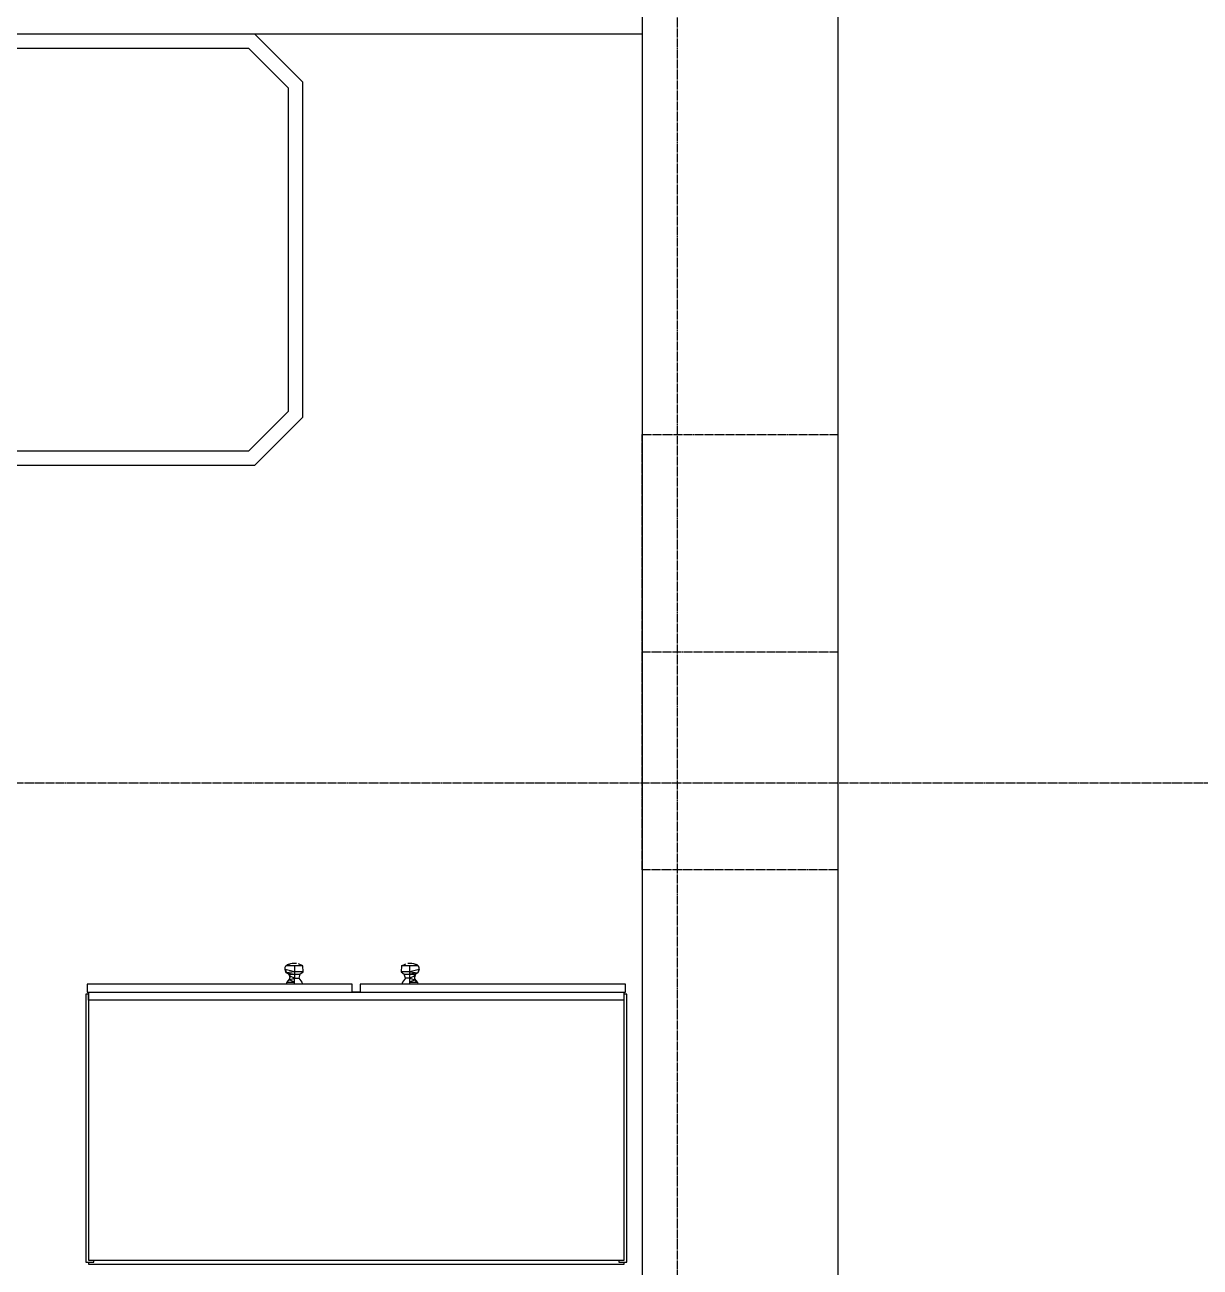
# Model space of a CAD drawing. Header units: millimetres. Extents: x -10810 to 173005, y -5940 to 37270.
# Drawn here: x 24958 to 27660, y 26184 to 29038 of the extents above; entities that cross this region are included whole.
import ezdxf

# ---------------------------------------------------------------- set-up
doc = ezdxf.new("R2010")
doc.units = ezdxf.units.MM
doc.linetypes.add('Штрих-пунктир', pattern=[24, 20, -1.5, 1, -1.5])
for name, color, linetype in [('Мебель', 130, 'Continuous'), ('Окна', 130, 'Continuous'), ('Оси 2', 240, 'Continuous'), ('Стены', 40, 'Continuous')]:
    doc.layers.add(name, color=color, linetype=linetype)

# ---------------------------------------------------------------- blocks, each defined once
blk = doc.blocks.new('K7-7')
for p, q in [((900, 400), (900, 0)), ((0, 0), (900, 0)), ((900, 0), (1300, 0))]:
    blk.add_line(p, q)
for points in [[(900, 400), (900, 1800), (800, 1900), (100, 1900), (0, 1800), (0, 0)], [(870, 30), (870, 1787.5), (787.5, 1870), (112.5, 1870), (30, 1787.5), (30, 0)], [(494.3, 131.2), (461.5, 144.2), (400.3, 171.6), (353.5, 192.6), (313.9, 210.4), (236.7, 240.8), (150, 288.4), (171.7, 317.5), (181.9, 369.1), (212.6, 437.4), (240.1, 498.6), (251.9, 553.8), (278.8, 584.9), (326, 555.1), (376, 541.2), (444.4, 514.5)], [(1300, 0), (1300, 250), (1150, 400), (900, 400)], [(30, 30), (1270, 30)]]:
    blk.add_lwpolyline(points)
blk.add_lwpolyline([(464.4, 532.4), (507.5, 497), (555.4, 477.1), (624.8, 439.5), (709.1, 388.2), (765.7, 344.6), (810.8, 312.5), (831, 300.2), (826.8, 270.5), (796.8, 228.8), (770.8, 170.8), (740.1, 120.2), (690.4, 76.6), (663.8, 32.8), (591, 72.5), (533.7, 107.3), (489.9, 134), (452.8, 156.5), (379.9, 196.2), (299.8, 254.2), (324.9, 280.4), (341.5, 330.3), (380.4, 394.3), (415.2, 451.6), (433.8, 504.9)], close=True)
for points in [[(900, 0), (900, 400, 0.414214)], [(1270, 0), (1270, 30, 0.414214)]]:
    blk.add_lwpolyline(points, format="xyb")
blk = doc.blocks.new('ms_25')
for p, q in [((0, 0), (1231.29702, 0)), ((0, -4.40765), (0, 0)), ((1231.29702, 0), (1231.29702, -4.40765)), ((-6.15644, -620.18013), (-6.15644, -4.40765)), ((-6.15644, -4.40765), (12.31241, -4.40765)), ((0, -625.00882), (0, -9.23681)), ((0, -9.23681), (1231.29702, -9.23681)), ((12.31241, -4.40765), (12.31241, -9.23681)), ((1218.98413, -4.40765), (1237.45298, -4.40765)), ((1218.98413, -9.23681), (1218.98413, -4.40765)), ((1231.29702, -9.23681), (1231.29702, -625.00882)), ((1237.45298, -4.40765), (1237.45298, -620.18013)), ((0, -620.18013), (-6.15644, -620.18013)), ((-3.07798, -643.48197), (-3.07798, -625.00882)), ((-3.07798, -625.00882), (1234.375, -625.00882)), ((1231.29702, -606.53567), (0, -606.53567)), ((0, -606.53567), (0, -625.00882)), ((624.8827, -625.00882), (606.41384, -625.00882)), ((606.41384, -625.00882), (606.41384, -643.48197)), ((624.8827, -643.48197), (624.8827, -625.00882)), ((1237.45298, -620.18013), (1231.29702, -620.18013)), ((1234.375, -625.00882), (1234.375, -643.48197)), ((606.41384, -643.48197), (-3.07798, -643.48197)), ((456.06041, -648.24748), (454.76151, -643.48197)), ((461.67374, -653.19586), (456.06041, -648.24748)), ((456.06041, -648.24748), (473.37103, -648.24748)), ((462.23021, -655.81989), (456.06041, -648.24748)), ((473.37103, -648.24748), (461.67374, -653.19586)), ((461.67374, -653.19586), (473.37103, -657.2032)), ((463.44519, -661.54742), (461.67374, -653.19586)), ((473.37103, -643.48197), (473.37103, -657.2032)), ((483.3827, -657.2032), (490.67974, -648.24748)), ((490.67974, -648.24748), (491.97865, -643.48197)), ((1234.375, -643.48197), (624.8827, -643.48197)), ((721.46654, -648.24748), (720.17002, -643.48197)), ((728.76549, -657.2032), (721.46654, -648.24748)), ((738.77716, -643.48197), (738.77716, -685.84633)), ((750.47445, -653.19586), (738.77716, -648.24748)), ((738.77716, -648.24748), (756.08778, -648.24748)), ((738.77716, -657.2032), (750.47445, -653.19586)), ((748.703, -661.54742), (750.47445, -653.19586)), ((756.08778, -648.24748), (749.91798, -655.81989)), ((750.47445, -653.19586), (756.08778, -648.24748)), ((756.08778, -648.24748), (757.38478, -643.48197)), ((452.04878, -677.29259), (454.86116, -669.71493)), ((473.37103, -671.57078), (452.04878, -677.29259)), ((453.49598, -671.57078), (452.04878, -677.29259)), ((452.04878, -677.29259), (452.3983, -682.28221)), ((452.3983, -682.28221), (453.98998, -685.84633)), ((454.86116, -669.71493), (453.49598, -671.57078)), ((454.86116, -669.71493), (473.37103, -666.65959)), ((454.86116, -669.71493), (460.56461, -666.65959)), ((473.37103, -671.57078), (454.86116, -669.71493)), ((460.56461, -666.65959), (462.87298, -658.84566)), ((462.73422, -666.06069), (460.56461, -666.65959)), ((463.44519, -661.54742), (462.73422, -666.06069)), ((462.73422, -666.06069), (473.37103, -666.65959)), ((473.37103, -657.2032), (463.44519, -661.54742)), ((473.37103, -666.65959), (473.37103, -657.2032)), ((473.37103, -657.2032), (483.3827, -657.2032)), ((473.37103, -671.57078), (473.37103, -666.65959)), ((473.37103, -666.65959), (486.17554, -666.65959)), ((493.24417, -671.57078), (473.37103, -671.57078)), ((473.37103, -685.84633), (473.37103, -671.57078)), ((486.17554, -666.65959), (483.3827, -657.2032)), ((486.17554, -666.65959), (493.24417, -671.57078)), ((493.24417, -671.57078), (492.75017, -685.84633)), ((718.90402, -671.57078), (725.97265, -666.65959)), ((738.77716, -671.57078), (718.90402, -671.57078)), ((719.3985, -685.84633), (718.90402, -671.57078)), ((728.76549, -657.2032), (725.97265, -666.65959)), ((725.97265, -666.65959), (738.77716, -666.65959)), ((738.77716, -657.2032), (728.76549, -657.2032)), ((748.703, -661.54742), (738.77716, -657.2032)), ((738.77716, -666.65959), (749.41397, -666.06069)), ((757.28703, -669.71493), (738.77716, -666.65959)), ((738.77716, -671.57078), (757.28703, -669.71493)), ((760.09941, -677.29259), (738.77716, -671.57078)), ((749.41397, -666.06069), (748.703, -661.54742)), ((751.58215, -666.65959), (749.27521, -658.84662)), ((751.58215, -666.65959), (749.41397, -666.06069)), ((757.28703, -669.71493), (751.58215, -666.65959)), ((760.09941, -677.29259), (757.28703, -669.71493)), ((757.28703, -669.71493), (758.65221, -671.57078)), ((759.74989, -682.28221), (758.15821, -685.84633)), ((758.65221, -671.57078), (760.09941, -677.29259)), ((760.09941, -677.29259), (759.74989, -682.28221)), ((473.37103, -685.84633), (453.98998, -685.84633)), ((453.98998, -685.84633), (456.61306, -688.22169)), ((456.61306, -688.22169), (473.37103, -685.84633)), ((464.1366, -690.35936), (456.61306, -688.22169)), ((468.62316, -690.59682), (464.1366, -690.35936)), ((478.11699, -690.59682), (468.62316, -690.59682)), ((492.75017, -685.84633), (473.37103, -685.84633)), ((492.75017, -685.84633), (482.60355, -690.35936)), ((738.77716, -685.84633), (719.3985, -685.84633)), ((719.3985, -685.84633), (729.54464, -690.35936)), ((743.52551, -690.59682), (734.0312, -690.59682)), ((758.15821, -685.84633), (738.77716, -685.84633)), ((738.77716, -685.84633), (755.53513, -688.22169)), ((748.01159, -690.35936), (743.52551, -690.59682)), ((755.53513, -688.22169), (748.01159, -690.35936)), ((758.15821, -685.84633), (755.53513, -688.22169))]:
    blk.add_line(p, q)
blk = doc.blocks.new('A$C6694a1ab')
at = {"layer": 'Окна', "linetype": 'Штрих-пунктир'}
for p, q in [((450, 1000), (0, 1000)), ((0, 1000), (0, 0)), ((450, 0), (450, 1000)), ((0, 0), (450, 0))]:
    blk.add_line(p, q, dxfattribs=at)
blk = doc.blocks.new('A$Cbfb9f4bf')
at = {"layer": 'Окна', "linetype": 'Штрих-пунктир'}
blk.add_line((0, 500), (450.6, 500), dxfattribs=at)
blk.add_blockref('A$C6694a1ab', (0.6, 0), dxfattribs=at)

msp = doc.modelspace()

# ---------------------------------------------------------------- linework, layer by layer
at = {"layer": 'Оси 2', "linetype": 'Штрих-пунктир'}
for p, q in [((26457.304, 35270), (26457.304, -3940)), ((-8810, 27296.76), (33080, 27296.76))]:
    msp.add_line(p, q, dxfattribs=at)
at = {"layer": 'Стены', "linetype": 'Continuous'}
msp.add_line((26377.304, 29016.76), (22257.304, 29016.76), dxfattribs=at)
for points in [[(26377.304, 29746.76), (26377.304, 23776.76)], [(26827.304, 29446.76), (26827.304, 23406.76)]]:
    msp.add_lwpolyline(points, dxfattribs=at)

# ---------------------------------------------------------------- block references
at = {"layer": 'Мебель', "color": 4, "xscale": 1.099999999998545, "yscale": 1.099999999998545, "zscale": 1.099999999998545, "rotation": 270.0000000000001}
msp.add_blockref('K7-7', (23507.304, 29016.76), dxfattribs=at)
at = {"layer": 'Мебель', "color": 4, "xscale": -1, "rotation": 180}
msp.add_blockref('ms_25', (25104.608, 26190.405), dxfattribs=at)
at = {"layer": 'Окна', "linetype": 'Штрих-пунктир', "xscale": -1, "rotation": 359.9999999999961}
msp.add_blockref('A$Cbfb9f4bf', (26827.88, 27096.76), dxfattribs=at)

doc.saveas('drawing.dxf')
